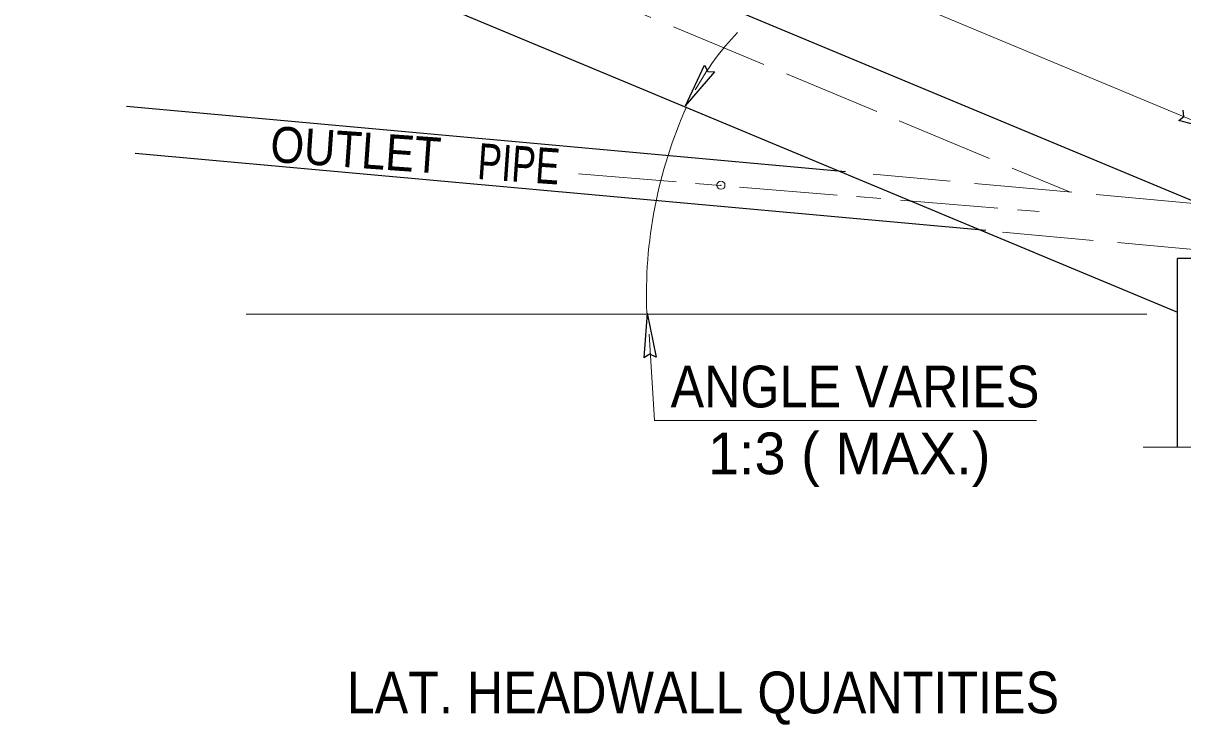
# Model space of a CAD drawing. Extents: x 303 to 714, y -130 to 165.
# Drawn here: x 546.29 to 583.27, y -58.56 to -36.18 of the extents above; entities that cross this region are included whole.
import ezdxf
from ezdxf.enums import TextEntityAlignment as Align

# ---------------------------------------------------------------- set-up
doc = ezdxf.new("R2010")
doc.units = 0
doc.header["$LTSCALE"] = 0.52
doc.header["$PDMODE"] = 32
doc.header["$PDSIZE"] = 0.26
doc.linetypes.add('LONG_DASH_SHORT_DASH', pattern=[9.9, 6, -1.2, 1.5, -1.2])
doc.linetypes.add('LONG_DASHED', pattern=[7.5, 6, -1.5])
doc.layers.add('1', color=7, linetype='Continuous', lineweight=13)
doc.layers.add('4', color=7, linetype='Continuous', lineweight=13)

msp = doc.modelspace()

# ---------------------------------------------------------------- linework, layer by layer
at = {"layer": '1', "lineweight": 25}
for p, q in [((567.4092, -38.8199), (568.0159, -37.5239)), ((567.4092, -38.8199), (568.343, -37.7356)), ((584.4348, -39.6353), (583.1368, -39.2878)), ((566.1901, -45.4283), (566.0822, -46.8553)), ((566.1901, -45.4283), (566.4712, -46.8316))]:
    msp.add_line(p, q, dxfattribs=at)
at = {"layer": '1', "linetype": 'LONG_DASH_SHORT_DASH'}
msp.add_line((564.0011, -40.9842), (578.6886, -42.1887), dxfattribs=at)
at = {"layer": '1'}
for p, q in [((566.256, -46.0952), (566.4253, -48.8484)), ((594.0404, -49.6983), (582.006, -49.6983))]:
    msp.add_line(p, q, dxfattribs=at)
at = {"layer": '1', "lineweight": 25}
for points in [[(568.0159, -37.5239), (568.1215, -37.7229), (568.343, -37.7356)], [(583.1368, -39.2878), (583.3039, -39.1573), (583.2748, -38.9541)], [(566.4712, -46.8316), (566.2679, -46.7339), (566.0822, -46.8553)]]:
    msp.add_lwpolyline(points, dxfattribs=at)
at = {"layer": '1'}
for centre, radius, start, end in [((575.9914, -42.9659), 9.4931, 136.85902, 150.61891), ((580.9526, -44.8561), 14.7888, 156.03398, 182.16931)]:
    msp.add_arc(centre, radius, start, end, dxfattribs=at)
msp.add_point((568.539, -41.3483), dxfattribs=at)
at = {"layer": '4', "lineweight": 25}
for p, q in [((546.2918, -26.2887), (584.7332, -42.3233)), ((551.8257, -32.3489), (583.1007, -45.3983)), ((572.5086, -40.9181), (549.5847, -38.8391)), ((576.9818, -42.7961), (549.8574, -40.3352)), ((583.1007, -49.6983), (583.1007, -43.6806)), ((587.8226, -43.6806), (583.1007, -43.6806))]:
    msp.add_line(p, q, dxfattribs=at)
at = {"layer": '4'}
for p, q in [((584.4348, -39.6353), (554.0795, -26.967)), ((582.1232, -45.4578), (553.404, -45.4578)), ((566.4253, -48.8484), (578.6037, -48.8484))]:
    msp.add_line(p, q, dxfattribs=at)
at = {"layer": '4', "linetype": 'LONG_DASHED'}
for p, q in [((552.6298, -30.2905), (579.6569, -41.5639)), ((583.6155, -41.9261), (573.393, -40.9986)), ((588.1755, -43.8111), (577.5188, -42.8468))]:
    msp.add_line(p, q, dxfattribs=at)

# ---------------------------------------------------------------- texts
at = {"layer": '4'}
for s, width, p in [('OUTLET', 0.9, (556.8553, -40.7891)), ('PIPE', 0.75, (562.0535, -41.2372))]:
    msp.add_text(s, height=1.145, rotation=356, dxfattribs=dict(at, width=width)).set_placement(p, align=Align.CENTER)
at = {"layer": '4', "width": 0.9}
for s, p in [('ANGLE VARIES', (572.8148, -48.435)), ('LAT. HEADWALL QUANTITIES', (567.9647, -58.1901))]:
    msp.add_text(s, height=1.332, dxfattribs=at).set_placement(p, align=Align.CENTER)
at = {"layer": '4'}
msp.add_text('1:3 ( MAX.)', height=1.332, dxfattribs=at).set_placement((572.6296, -50.5665), align=Align.CENTER)

doc.saveas('drawing.dxf')
